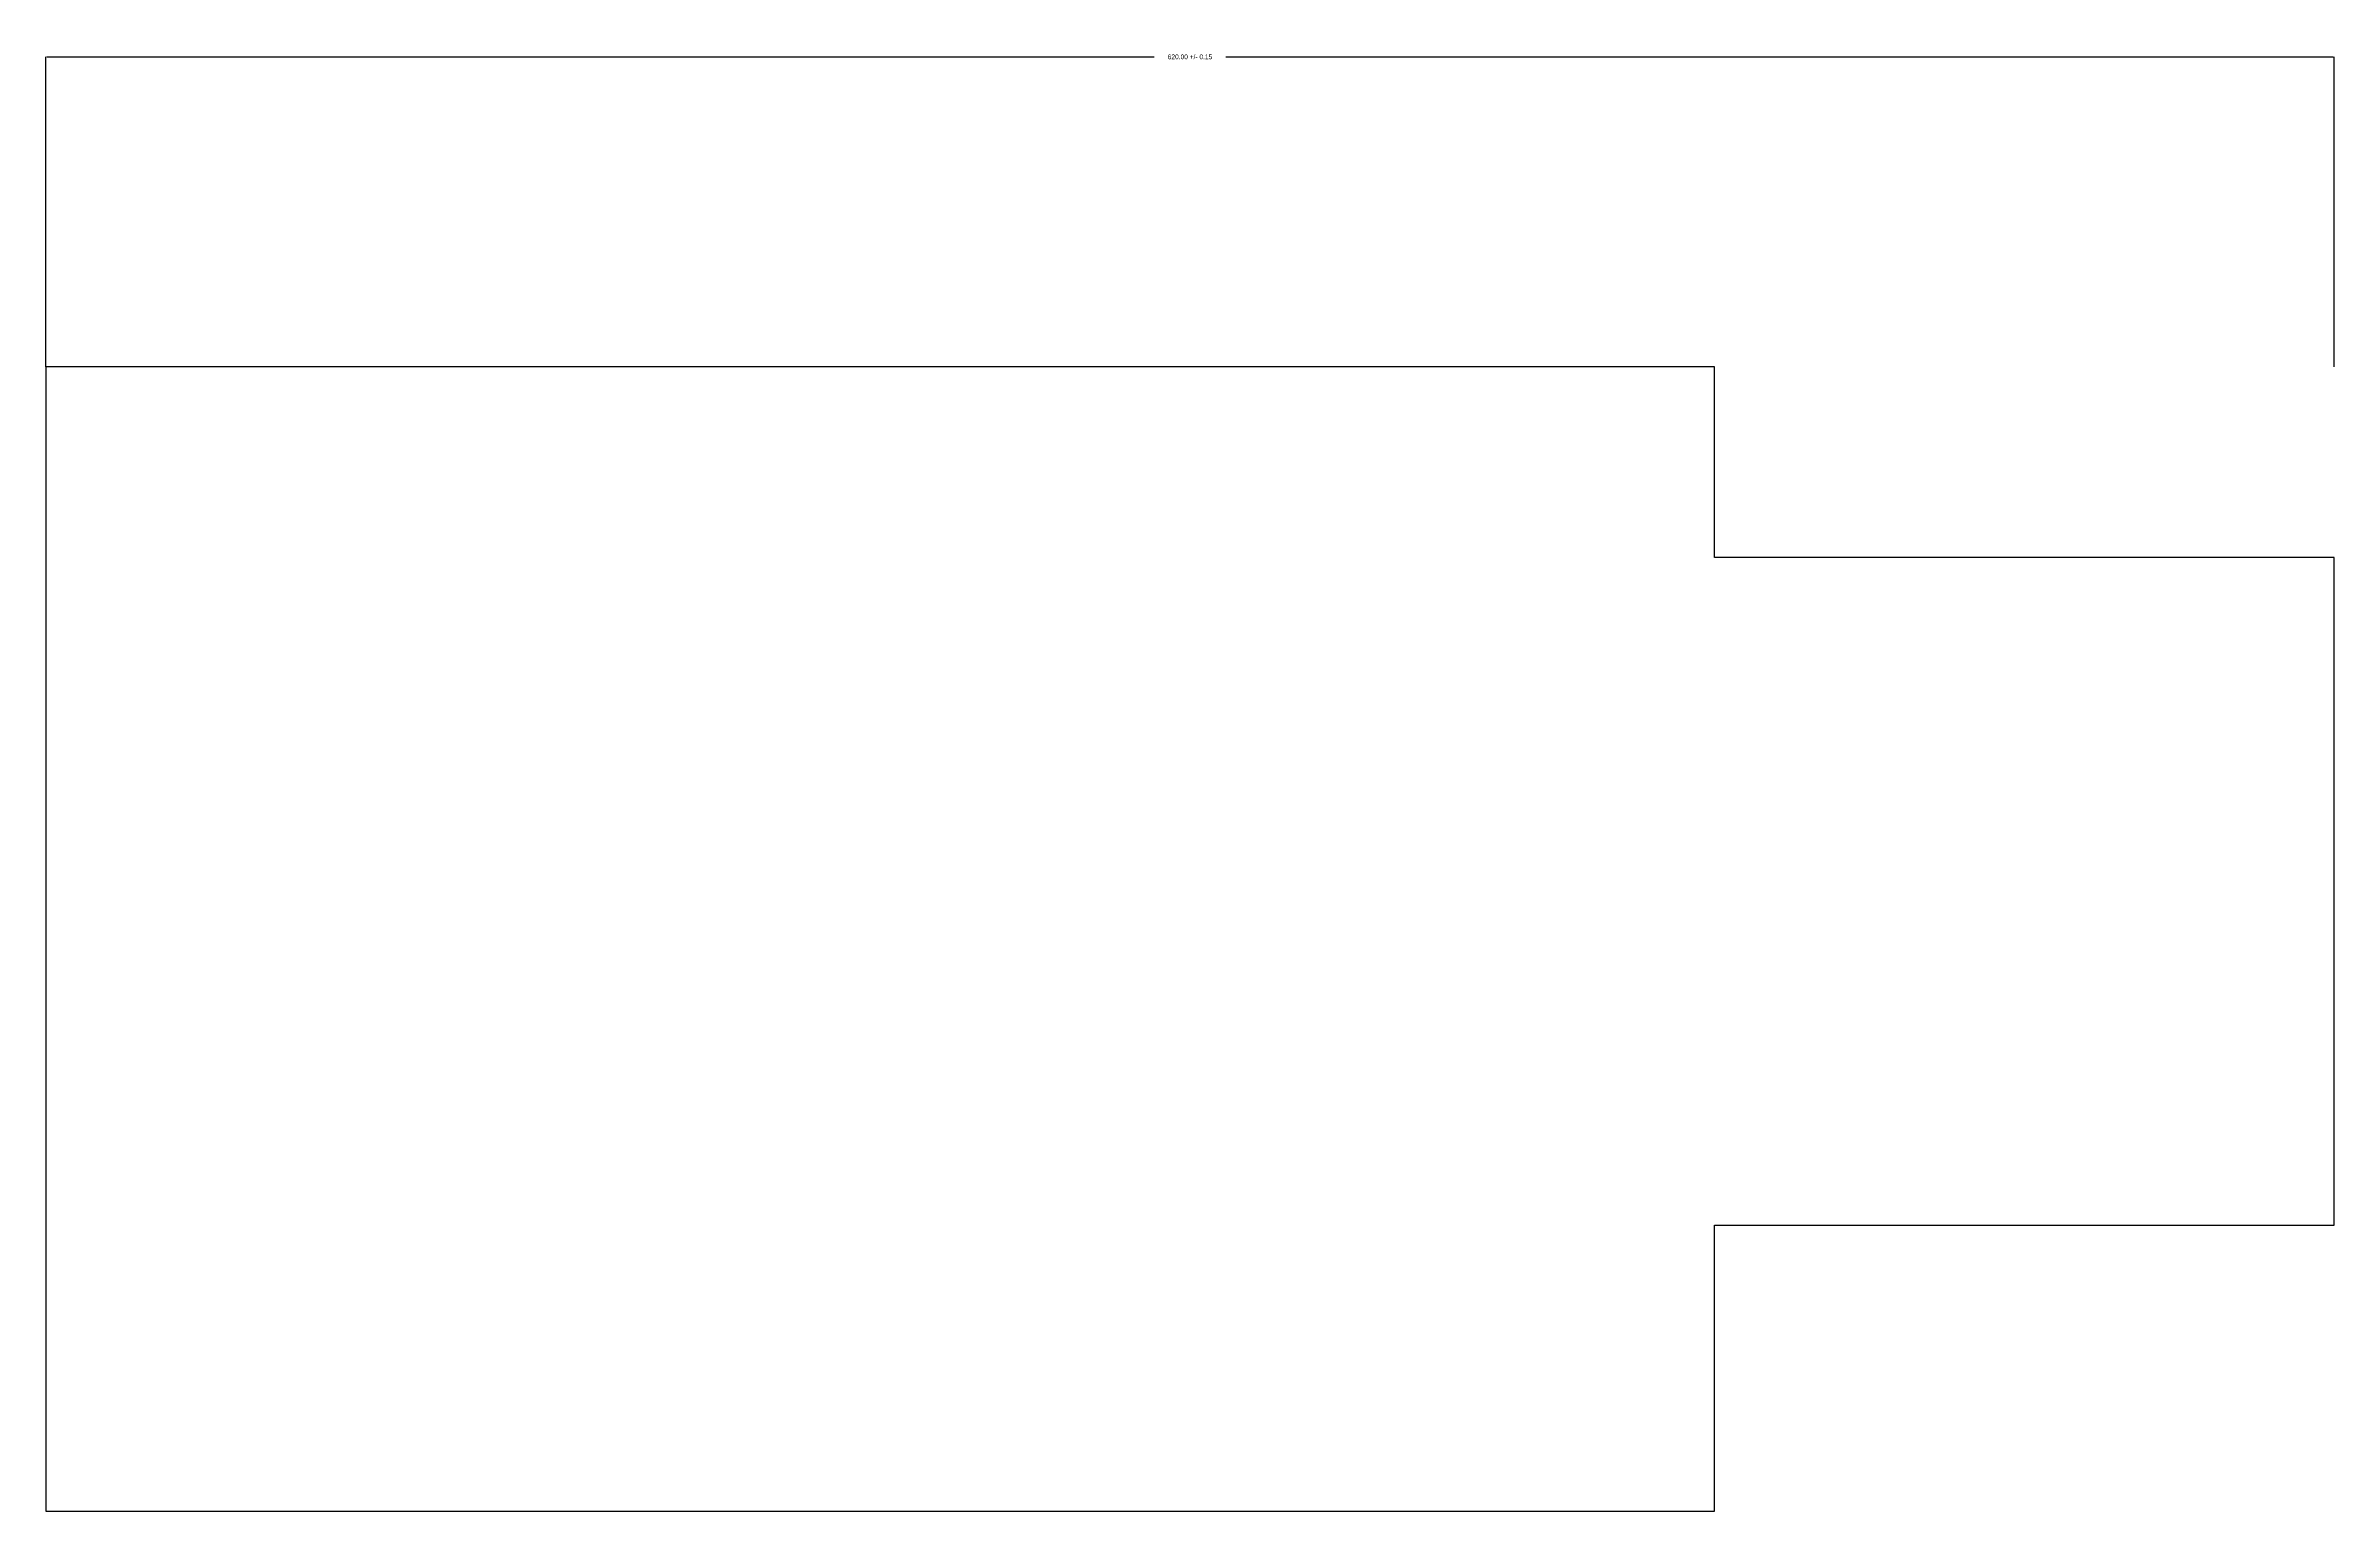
# Model space of a CAD drawing. Header units: metres. Extents: x 200 to 680, y 360 to 667.
import ezdxf

# ---------------------------------------------------------------- set-up
doc = ezdxf.new("R2010")
doc.units = ezdxf.units.M
doc.dimstyles.get("Standard").update_dxf_attribs({"dimtxt": 2.5, "dimasz": 2.5, "dimexe": 1.25, "dimexo": 0.625, "dimtad": 1, "dimcen": 2.5, "dimazin": 3, "dimtfac": 1, "dimtmove": 0, "dimatfit": 3})

# ---------------------------------------------------------------- blocks, each defined once
blk = doc.blocks.new('_CLOSEDFILLED')
at = {"color": 0, "linetype": 'BYBLOCK'}
blk.add_solid([(-1, 0.2), (0, 0), (-1, -0.2)], dxfattribs=at)
blk = doc.blocks.new('*D1')
for p, q in [((200, 600), (200, 665)), ((200.25, 665), (432.5, 665)), ((447.5, 665), (679.75, 665)), ((680, 600), (680, 665))]:
    blk.add_line(p, q)
at = {"layer": 'Defpoints'}
for p in [(200, 665), (200, 600), (680, 600)]:
    blk.add_point(p, dxfattribs=at)
at = {"xscale": 0.25, "yscale": 0.25, "rotation": 180}
blk.add_blockref('_CLOSEDFILLED', (200, 665), dxfattribs=at)
at = {"xscale": 0.25, "yscale": 0.25}
blk.add_blockref('_CLOSEDFILLED', (680, 665), dxfattribs=at)
at = {"insert": (440, 665), "char_height": 1, "attachment_point": 5}
blk.add_mtext('620.00 +/- 0.15', dxfattribs=at)

msp = doc.modelspace()

# ---------------------------------------------------------------- linework, layer by layer
msp.add_lwpolyline([(200, 360), (550, 360), (550, 420), (680, 420), (680, 560), (550, 560), (550, 600), (200, 600), (200, 360)])

# ---------------------------------------------------------------- dimensions: what is measured, and where the dimension line sits
dim = msp.add_linear_dim(base=(200, 665), p1=(200, 600), p2=(680, 600), text='620.00 +/- 0.15', dimstyle='Standard')
dim.commit()
dim.dimension.update_dxf_attribs({"geometry": '*D1', "text_midpoint": (440, 665)})

doc.saveas('drawing.dxf')
